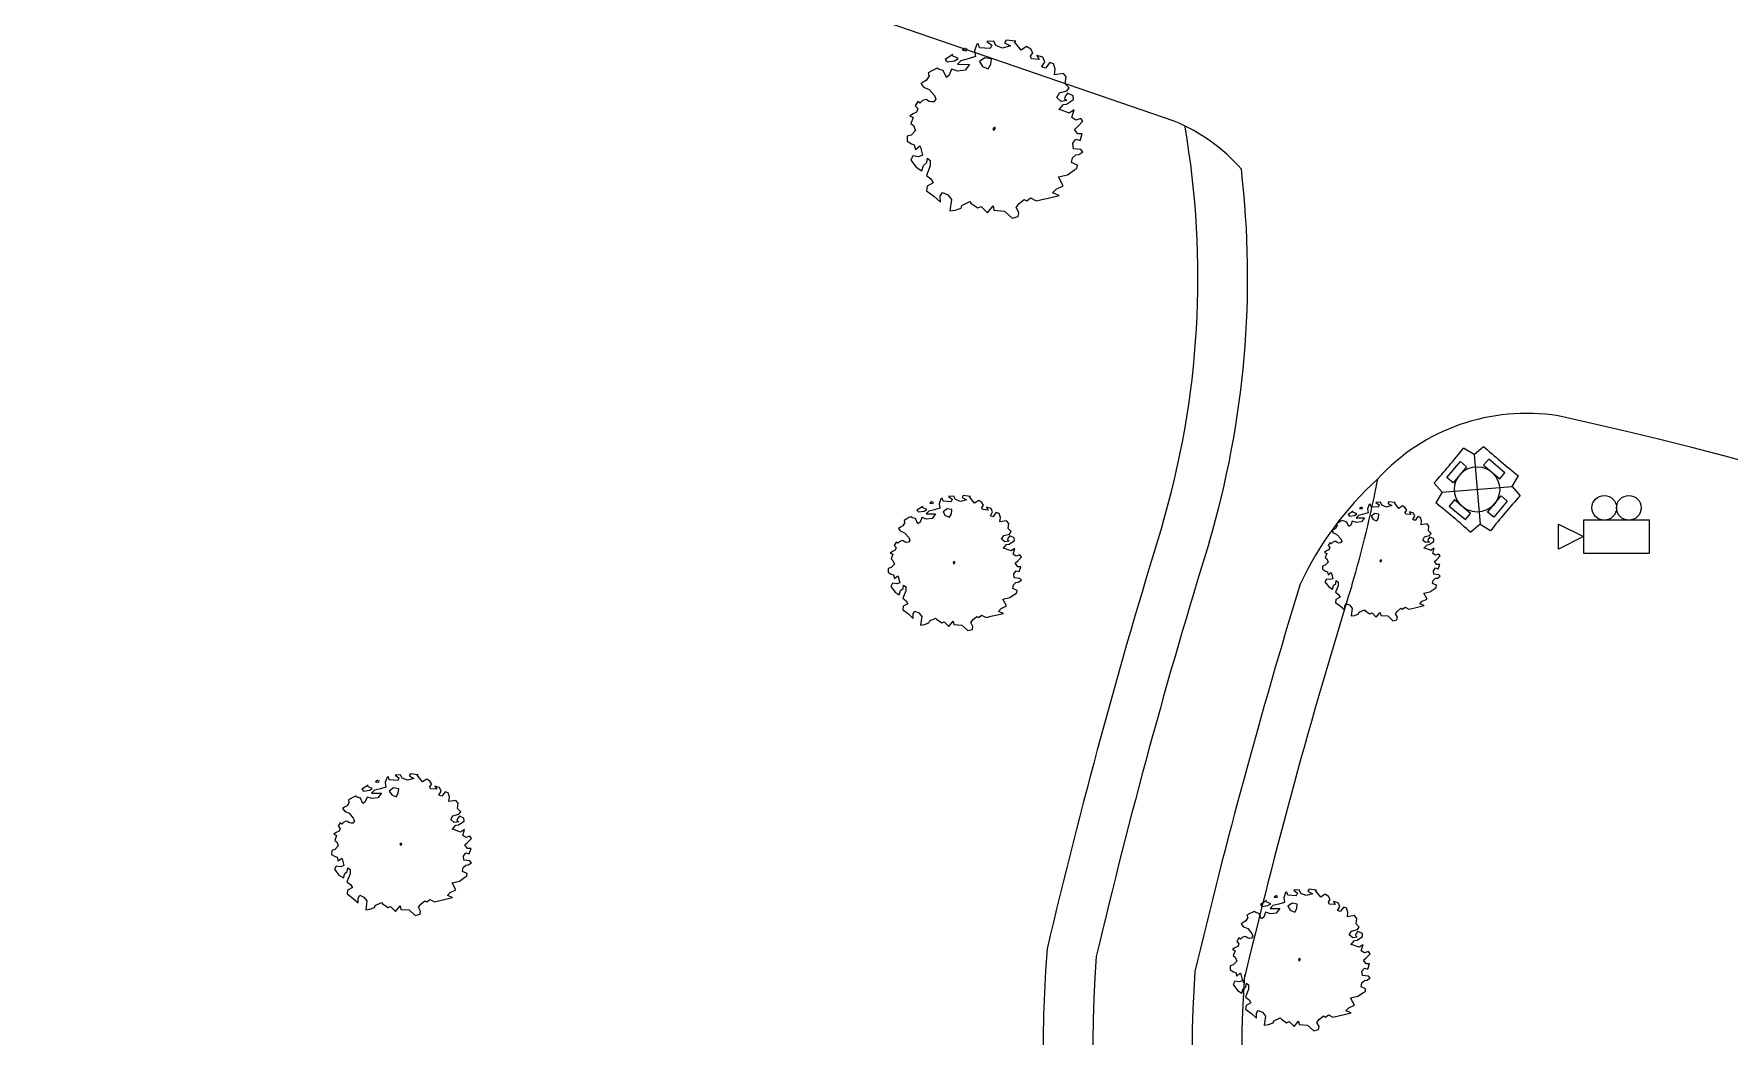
# Model space of a CAD drawing. Extents: x 2080 to 102394, y 2071 to 93424.
# Drawn here: x 76423 to 77651, y 78391 to 79117 of the extents above; entities that cross this region are included whole.
import ezdxf

# ---------------------------------------------------------------- set-up
doc = ezdxf.new("R2010")
doc.units = 0
doc.header["$LTSCALE"] = 20
doc.header["$MEASUREMENT"] = 0
for name, color, linetype, lineweight in [('camera', 11, 'Continuous', 13), ('Mango tree', 96, 'Continuous', 5), ('sappotta', 114, 'Continuous', 5)]:
    doc.layers.add(name, color=color, linetype=linetype, lineweight=lineweight)
doc.layers.add('ELEC', color=11, linetype='Continuous')
doc.layers.add('road', color=2, linetype='Continuous')

# ---------------------------------------------------------------- blocks, each defined once
blk = doc.blocks.new('NEEM')
at = {"layer": 'sappotta', "linetype": 'Continuous'}
for p, q in [((-0.213, 1.092), (-0.242, 1.007)), ((-0.191, 1.099), (-0.213, 1.092)), ((-0.177, 1.048), (-0.191, 1.099)), ((0.003, 1.132), (-0.083, 1.127)), ((-0.083, 1.127), (-0.023, 1.083)), ((-0.023, 1.083), (-0.043, 1.039)), ((0.03, 1.077), (0.003, 1.132)), ((0.162, 1.144), (0.142, 1.112)), ((0.142, 1.112), (0.216, 1.072)), ((0.283, 1.13), (0.162, 1.144)), ((0.267, 1.123), (0.283, 1.13)), ((0.351, 1.016), (0.267, 1.123)), ((-0.517, 0.963), (-0.614, 0.901)), ((-0.614, 0.901), (-0.589, 0.87)), ((-0.589, 0.87), (-0.494, 0.884)), ((-0.521, 0.945), (-0.521, 0.945)), ((-0.449, 0.913), (-0.521, 0.945)), ((-0.494, 0.884), (-0.449, 0.913)), ((-0.415, 0.884), (-0.459, 0.839)), ((-0.32, 0.906), (-0.415, 0.884)), ((-0.359, 1.043), (-0.396, 1.016)), ((-0.396, 1.016), (-0.345, 1.011)), ((-0.345, 1.011), (-0.34, 1.039)), ((-0.23, 0.935), (-0.32, 0.906)), ((-0.242, 1.007), (-0.23, 0.935)), ((-0.043, 1.039), (-0.177, 1.048)), ((-0.108, 0.922), (-0.177, 0.872)), ((-0.177, 0.872), (-0.139, 0.809)), ((-0.027, 0.908), (-0.108, 0.922)), ((-0.034, 0.839), (-0.027, 0.908)), ((0.114, 1.043), (0.03, 1.077)), ((0.216, 1.072), (0.114, 1.043)), ((0.421, 1.063), (0.351, 1.016)), ((0.473, 1.03), (0.421, 1.063)), ((0.472, 0.942), (0.501, 0.982)), ((0.483, 0.908), (0.472, 0.942)), ((0.501, 0.982), (0.473, 1.03)), ((0.581, 0.9), (0.483, 0.908)), ((0.551, 0.95), (0.581, 0.9)), ((0.627, 0.928), (0.551, 0.95)), ((0.616, 0.806), (0.654, 0.87)), ((0.654, 0.87), (0.627, 0.928)), ((-0.818, 0.692), (-0.85, 0.638)), ((-0.783, 0.757), (-0.83, 0.729)), ((-0.83, 0.729), (-0.826, 0.714)), ((-0.826, 0.714), (-0.818, 0.692)), ((-0.749, 0.774), (-0.783, 0.757)), ((-0.717, 0.789), (-0.749, 0.774)), ((-0.689, 0.772), (-0.717, 0.789)), ((-0.638, 0.758), (-0.689, 0.772)), ((-0.598, 0.672), (-0.638, 0.758)), ((-0.562, 0.699), (-0.598, 0.672)), ((-0.533, 0.776), (-0.562, 0.699)), ((-0.452, 0.75), (-0.533, 0.776)), ((-0.459, 0.839), (-0.303, 0.837)), ((-0.361, 0.762), (-0.452, 0.75)), ((-0.303, 0.837), (-0.361, 0.762)), ((-0.139, 0.809), (-0.067, 0.78)), ((-0.067, 0.78), (-0.034, 0.839)), ((0.66, 0.788), (0.616, 0.806)), ((0.715, 0.86), (0.66, 0.788)), ((0.762, 0.844), (0.715, 0.86)), ((0.783, 0.779), (0.762, 0.844)), ((0.776, 0.704), (0.783, 0.779)), ((0.888, 0.723), (0.776, 0.704)), ((0.924, 0.679), (0.888, 0.723)), ((0.913, 0.591), (0.924, 0.679)), ((-0.892, 0.613), (-0.923, 0.594)), ((-0.923, 0.594), (-0.895, 0.555)), ((-0.895, 0.555), (-0.868, 0.54)), ((-0.85, 0.638), (-0.892, 0.613)), ((-0.868, 0.54), (-0.818, 0.517)), ((-0.818, 0.517), (-0.752, 0.44)), ((-0.752, 0.44), (-0.735, 0.394)), ((0.804, 0.415), (0.84, 0.475)), ((0.84, 0.475), (0.934, 0.5)), ((0.917, 0.437), (0.904, 0.404)), ((0.964, 0.541), (0.913, 0.591)), ((0.942, 0.471), (0.917, 0.437)), ((0.934, 0.5), (0.964, 0.541)), ((1.014, 0.439), (0.942, 0.471)), ((1.018, 0.389), (1.014, 0.439)), ((-0.978, 0.229), (-1.023, 0.208)), ((-0.96, 0.366), (-0.994, 0.31)), ((-0.994, 0.31), (-0.961, 0.275)), ((-0.961, 0.275), (-0.978, 0.229)), ((-0.935, 0.345), (-0.96, 0.366)), ((-0.908, 0.372), (-0.935, 0.345)), ((-0.87, 0.389), (-0.908, 0.372)), ((-0.846, 0.386), (-0.87, 0.389)), ((-0.821, 0.367), (-0.846, 0.386)), ((-0.788, 0.359), (-0.821, 0.367)), ((-0.757, 0.361), (-0.788, 0.359)), ((-0.735, 0.394), (-0.757, 0.361)), ((0.86, 0.367), (0.804, 0.415)), ((0.829, 0.259), (0.888, 0.326)), ((0.838, 0.262), (0.829, 0.259)), ((0.931, 0.228), (0.838, 0.262)), ((0.933, 0.378), (0.86, 0.367)), ((0.888, 0.326), (0.93, 0.332)), ((0.904, 0.404), (0.933, 0.378)), ((0.93, 0.332), (1.018, 0.389)), ((0.962, 0.217), (0.931, 0.228)), ((1.025, 0.259), (0.962, 0.217)), ((0.996, 0.16), (1.025, 0.259)), ((-1.023, 0.208), (-1.062, 0.182)), ((-1.062, 0.182), (-1.02, 0.162)), ((-1.02, 0.162), (-1.049, 0.084)), ((-1.049, 0.084), (-1.017, 0.059)), ((-1.017, 0.059), (-0.991, -0.002)), ((0.02, 0.041), (-0.009, 0.024)), ((-0.009, 0.024), (0, 0)), ((0, 0), (0.014, 0.011)), ((0.014, 0.011), (0.027, 0.031)), ((1.046, 0.129), (0.996, 0.16)), ((1.029, 0.011), (1.074, 0.049)), ((1.074, -0.047), (1.029, 0.011)), ((1.109, 0.149), (1.046, 0.129)), ((1.074, 0.049), (1.137, 0.114)), ((1.137, 0.114), (1.109, 0.149)), ((-1.097, -0.077), (-1.098, -0.14)), ((-1.098, -0.14), (-1.044, -0.173)), ((-1.048, -0.062), (-1.097, -0.077)), ((-0.991, -0.002), (-1.048, -0.062)), ((-1.044, -0.173), (-1.007, -0.185)), ((-1.007, -0.185), (-0.992, -0.244)), ((-0.992, -0.244), (-0.937, -0.198)), ((-0.937, -0.198), (-0.93, -0.213)), ((-0.93, -0.213), (-0.902, -0.318)), ((1.007, -0.166), (1.046, -0.114)), ((1.016, -0.234), (1.007, -0.166)), ((1.046, -0.114), (1.1, -0.129)), ((1.129, -0.047), (1.074, -0.047)), ((1.1, -0.129), (1.129, -0.047)), ((-1.025, -0.325), (-1.052, -0.378)), ((-1.052, -0.378), (-0.982, -0.471)), ((-0.953, -0.336), (-1.025, -0.325)), ((-0.902, -0.318), (-0.953, -0.336)), ((-0.888, -0.446), (-0.848, -0.411)), ((-0.848, -0.411), (-0.837, -0.355)), ((-0.837, -0.355), (-0.803, -0.383)), ((-0.803, -0.383), (-0.803, -0.452)), ((0.992, -0.411), (1.004, -0.349)), ((1.066, -0.443), (0.992, -0.411)), ((1.004, -0.349), (1.045, -0.311)), ((1.11, -0.243), (1.016, -0.234)), ((1.045, -0.311), (1.083, -0.306)), ((1.083, -0.306), (1.137, -0.273)), ((1.137, -0.273), (1.11, -0.243)), ((-0.982, -0.471), (-0.91, -0.516)), ((-0.91, -0.516), (-0.888, -0.446)), ((-0.803, -0.452), (-0.853, -0.576)), ((-0.853, -0.576), (-0.797, -0.619)), ((-0.797, -0.619), (-0.766, -0.668)), ((0.826, -0.591), (0.943, -0.565)), ((0.887, -0.704), (0.826, -0.591)), ((0.943, -0.565), (1.032, -0.503)), ((1.032, -0.503), (1.061, -0.484)), ((1.061, -0.484), (1.066, -0.443)), ((-0.844, -0.71), (-0.852, -0.77)), ((-0.852, -0.77), (-0.758, -0.838)), ((-0.766, -0.668), (-0.844, -0.71)), ((-0.758, -0.838), (-0.675, -0.912)), ((-0.676, -0.836), (-0.649, -0.791)), ((-0.675, -0.912), (-0.676, -0.836)), ((-0.649, -0.791), (-0.582, -0.82)), ((-0.582, -0.82), (-0.534, -0.881)), ((0.423, -0.897), (0.47, -0.86)), ((0.47, -0.86), (0.543, -0.896)), ((0.68, -0.867), (0.834, -0.828)), ((0.751, -0.797), (0.797, -0.747)), ((0.834, -0.828), (0.751, -0.797)), ((0.797, -0.747), (0.887, -0.704)), ((-0.534, -0.881), (-0.554, -1.025)), ((-0.554, -1.025), (-0.486, -1.015)), ((-0.486, -1.015), (-0.413, -0.988)), ((-0.413, -0.988), (-0.401, -0.955)), ((-0.401, -0.955), (-0.302, -0.907)), ((-0.302, -0.907), (-0.286, -0.926)), ((-0.286, -0.926), (-0.197, -0.986)), ((-0.197, -0.986), (-0.157, -0.969)), ((-0.157, -0.969), (-0.078, -1.049)), ((-0.078, -1.049), (-0.006, -0.96)), ((-0.006, -0.96), (0.006, -1.017)), ((0.006, -1.017), (0.139, -1.026)), ((0.139, -1.026), (0.236, -1.115)), ((0.287, -0.982), (0.327, -0.932)), ((0.324, -1.046), (0.287, -0.982)), ((0.314, -1.096), (0.324, -1.046)), ((0.327, -0.932), (0.391, -0.879)), ((0.391, -0.879), (0.423, -0.897)), ((0.543, -0.896), (0.652, -0.871)), ((0.652, -0.871), (0.68, -0.867)), ((0.236, -1.115), (0.314, -1.096))]:
    blk.add_line(p, q, dxfattribs=at)
blk = doc.blocks.new('A$C2E3D03D7')
at = {"layer": 'ELEC', "linetype": 'Continuous', "ltscale": 0.5}
for p, q in [((30.6, 56), (23.4, 61.2)), ((30.6, 56), (37.8, 61.2)), ((30.6, 56), (30.6, 5.2)), ((5.2, 30.6), (0, 37.8)), ((56, 30.6), (61.2, 37.8)), ((5.2, 30.6), (0, 23.4)), ((5.2, 30.6), (56, 30.6)), ((56, 30.6), (61.2, 23.4)), ((30.6, 5.2), (23.4, 0)), ((30.6, 5.2), (37.8, 0))]:
    blk.add_line(p, q, dxfattribs=at)
for points in [[(9.5, 40.9), (20.3, 51.7), (24.4, 47.6), (13.6, 36.8)], [(51.7, 40.9), (40.9, 51.7), (36.8, 47.6), (47.6, 36.8)], [(9.5, 20.3), (20.3, 9.5), (24.4, 13.6), (13.6, 24.4)], [(51.7, 20.3), (40.9, 9.5), (36.8, 13.6), (47.6, 24.4)]]:
    blk.add_lwpolyline(points, close=True, dxfattribs=at)
blk.add_circle((30.6, 30.6), 16.4, dxfattribs=at)
for centre, start, end in [((-373.6, 434.8), 313.2624, 316.7376), ((434.8, 434.8), 223.2624, 226.7376), ((-373.6, -373.6), 43.2624, 46.7376), ((434.8, -373.6), 133.2624, 136.7376)]:
    blk.add_arc(centre, 545.1, start, end, dxfattribs=at)
blk = doc.blocks.new('A$C22A82026')
at = {"layer": 'ELEC', "ltscale": 0.5}
blk.add_lwpolyline([(-10.21, -0.29), (-19.21, -4.79), (-19.21, 4.21), (-10.21, -0.29)], dxfattribs=at)
blk.add_lwpolyline([(-10.21, 5.71), (-10.21, -6.29), (13.79, -6.29), (13.79, 5.71)], close=True, dxfattribs=at)
blk = doc.blocks.new('A$C265A360F')
at = {"layer": 'ELEC', "ltscale": 0.5}
for centre in [(33.1, 20.9), (50.9, 20.9)]:
    blk.add_circle(centre, 8.94, dxfattribs=at)
at = {"layer": 'ELEC', "ltscale": 0.5, "xscale": 2, "yscale": 2, "zscale": 2}
blk.add_blockref('A$C22A82026', (38.4, 0.6), dxfattribs=at)

msp = doc.modelspace()

# ---------------------------------------------------------------- linework, layer by layer
at = {"ltscale": 0.5}
for centre, radius, start, end in [((76629.188, 78940.605), 673.485, 343.428853, 6.669998), ((77557.024, 78617.849), 238.495, 132.169873, 155.085109), ((81591.884, 77410.869), 4519.671, 162.77428, 166.721328), ((81591.884, 77410.869), 4447.671, 162.904631, 166.647098), ((78160.484, 78376.822), 970.123, 175.734318, 204.474098), ((78160.484, 78376.822), 898.123, 176.090867, 204.160003)]:
    msp.add_arc(centre, radius, start, end, dxfattribs=at)
at = {"layer": 'road', "linetype": 'Continuous', "ltscale": 0.5}
msp.add_line((77249.514, 79053.612), (75886.624, 79522.256), dxfattribs=at)
for centre, radius, start, end in [((76629.188, 78940.605), 637.485, 343.428853, 9.845251), ((77199.595, 78932.512), 130.985, 41.223271, 67.597771), ((77504.547, 78696.28), 145.787, 80.91939, 137.585485), ((76948.358, 76177.672), 2724.837, 44.414962, 77.727448), ((76629.188, 78940.605), 781.485, 343.428853, 349.232988), ((81591.884, 77410.869), 4555.671, 162.77428, 166.756757), ((81591.884, 77410.869), 4411.671, 162.77428, 166.647098), ((78160.484, 78376.822), 1006.123, 175.571598, 204.621601), ((78160.484, 78376.822), 862.123, 176.090867, 204.160003)]:
    msp.add_arc(centre, radius, start, end, dxfattribs=at)

# ---------------------------------------------------------------- block references
at = {"layer": 'camera', "ltscale": 0.5}
msp.add_blockref('A$C265A360F', (77527.906, 78752.82), dxfattribs=at)
at = {"layer": 'ELEC', "linetype": 'Continuous', "ltscale": 0.5, "rotation": 4.838476962189209}
msp.add_blockref('A$C2E3D03D7', (77440.981, 78753.975), dxfattribs=at)
at = {"layer": 'Mango tree', "linetype": 'Continuous'}
for p, xscale, yscale, zscale in [((77118.554, 79047.011), 56.9795802210283, 56.97958022110106, 56.97958022070965), ((77089.661, 78733.1), 43.2316099585878, 43.23160995863145, 43.23160995833832), ((77398.807, 78734.501), 38.12714387729648, 38.12714387734013, 38.12714387707833), ((76688.895, 78529.131), 45.35788613394834, 45.357886133992, 45.35788613368874), ((77339.802, 78445.682), 45.35788613394834, 45.357886133992, 45.35788613368874)]:
    msp.add_blockref('NEEM', p, dxfattribs=dict(at, xscale=xscale, yscale=yscale, zscale=zscale))

doc.saveas('drawing.dxf')
